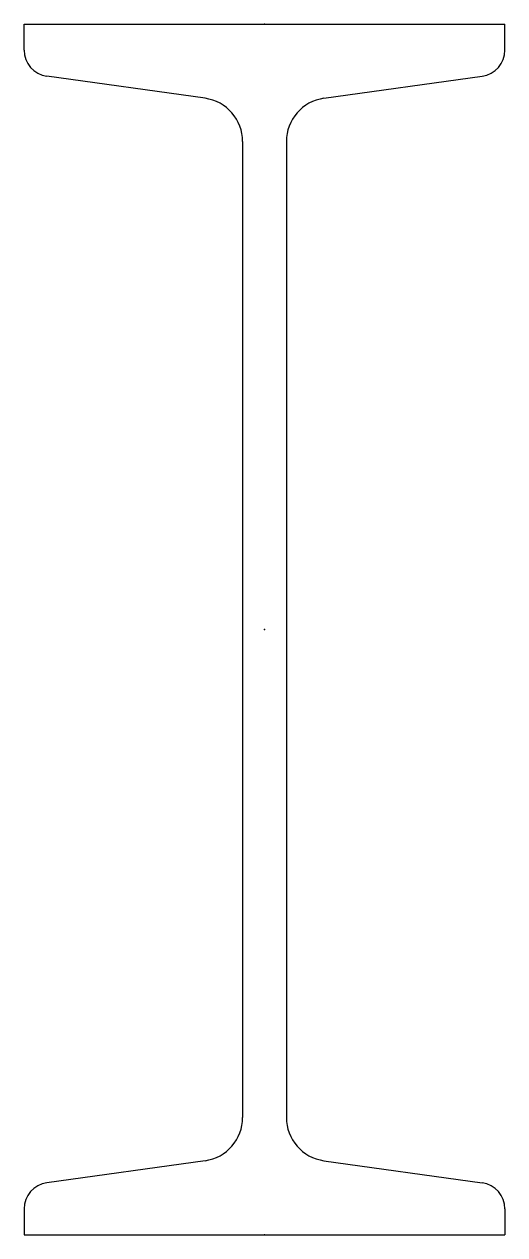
# Model space of a CAD drawing. Header units: millimetres. Extents: x -72 to 72, y -180 to 180.
import ezdxf

# ---------------------------------------------------------------- set-up
doc = ezdxf.new("R2010")
doc.units = ezdxf.units.MM
doc.layers.add('Profile', color=7, linetype='Continuous')

msp = doc.modelspace()

# ---------------------------------------------------------------- linework, layer by layer
at = {"layer": 'Profile'}
for p, q in [((-71.5, 180), (71.5, 180)), ((-71.5, 172.29), (-71.5, 180)), ((71.5, 172.29), (71.5, 180)), ((-17.7, 157.97), (-64.78, 164.56)), ((17.7, 157.97), (64.78, 164.56)), ((-6.5, 145.1), (-6.5, -145.1)), ((6.5, 145.1), (6.5, -145.1)), ((-17.7, -157.97), (-64.78, -164.56)), ((17.7, -157.97), (64.78, -164.56)), ((-71.5, -172.29), (-71.5, -180)), ((71.5, -172.29), (71.5, -180)), ((-71.5, -180), (71.5, -180))]:
    msp.add_line(p, q, dxfattribs=at)
for centre, radius, start, end in [((-63.7, 172.29), 7.8, 180, 262.03), ((63.7, 172.29), 7.8, 277.97, 0), ((-19.5, 145.1), 13, 0, 82.03), ((19.5, 145.1), 13, 97.97, 180), ((-19.5, -145.1), 13, 277.97, 0), ((19.5, -145.1), 13, 180, 262.03), ((-63.7, -172.29), 7.8, 97.97, 180), ((63.7, -172.29), 7.8, 0, 82.03)]:
    msp.add_arc(centre, radius, start, end, dxfattribs=at)
for p in [(0, 180), (0, 0), (0, -180), (0, -180)]:
    msp.add_point(p, dxfattribs=at)

doc.saveas('drawing.dxf')
